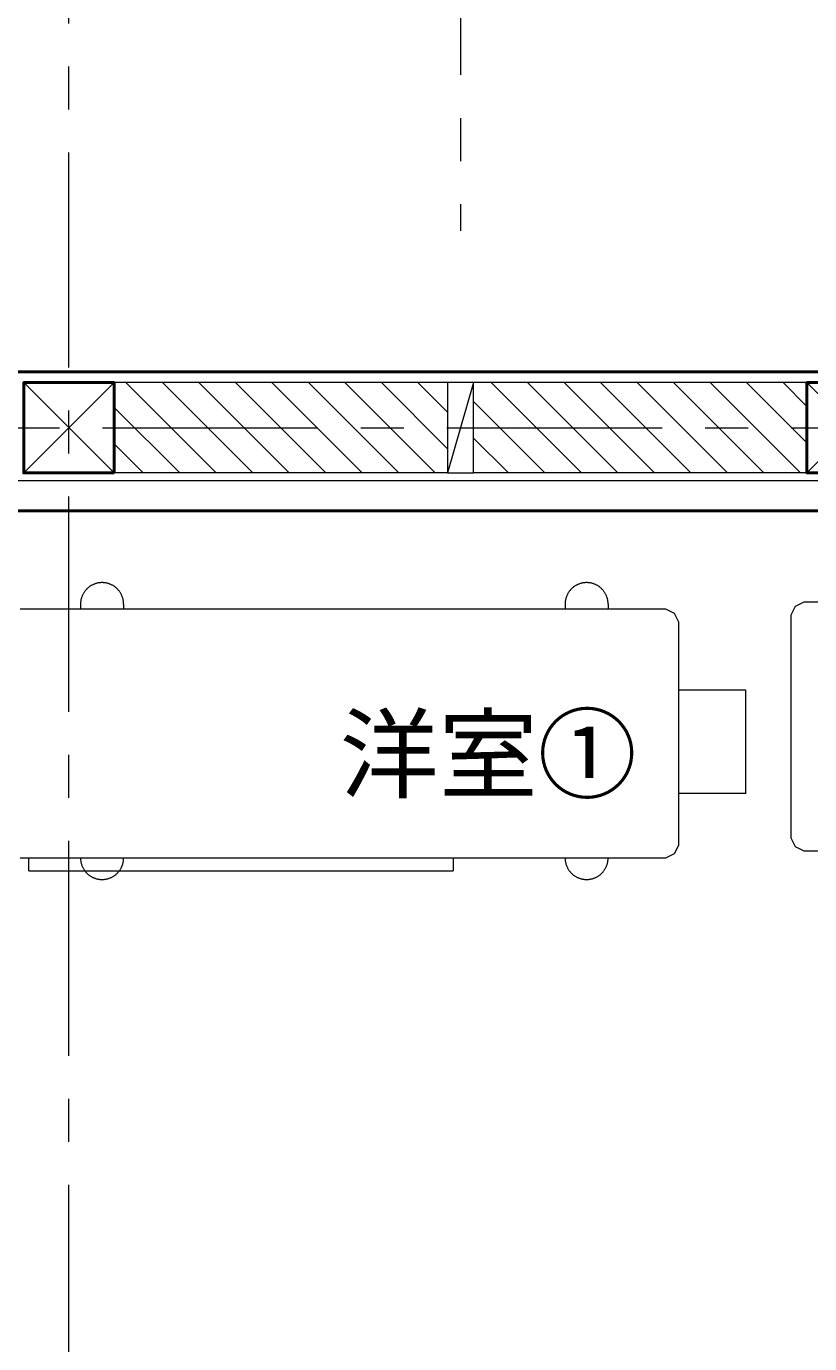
# Model space of a CAD drawing. Units: millimetres at full size, sheet at 1:50. Extents: x -21826 to 54909, y -26252 to 22610.
# Drawn here: x -2931 to -2021, y 11883 to 13414 of the extents above; entities that cross this region are included whole.
import ezdxf
from ezdxf.enums import TextEntityAlignment as Align

# ---------------------------------------------------------------- set-up
doc = ezdxf.new("R2010")
doc.units = ezdxf.units.MM
doc.header["$LTSCALE"] = 50
doc.linetypes.add('CHAIN1', pattern=[8, 5, -1, 1, -1])
for name, color, linetype, lineweight in [('3-1_通り芯・通り番号', 7, 'Continuous', 25), ('3-2_柱(黄)', 4, 'Continuous', 9), ('3-3_仕上線(黄)', 3, 'Continuous', 40), ('3-4_下地・間柱(水色)', 4, 'Continuous', 9), ('3-6_住宅設備・造作', 4, 'Continuous', 9), ('3-8_ハッチング', 4, 'Continuous', 9), ('3-A_文字', 7, 'Continuous', 25)]:
    doc.layers.add(name, color=color, linetype=linetype, lineweight=lineweight)
doc.styles.add('ＭＳ ゴシック', font='')
doc.styles.get('ＭＳ ゴシック').set_extended_font_data('MS Gothic')

msp = doc.modelspace()

# ---------------------------------------------------------------- linework, layer by layer
at = {"layer": '3-1_通り芯・通り番号', "color": 1, "linetype": 'CHAIN1', "lineweight": 18}
for p, q in [((-2881.26, 10217.22), (-2881.26, 22010.74)), ((-2426.26, 18407.22), (-2426.26, 13176.26)), ((-7242.18, 12947.22), (7013.44, 12947.22))]:
    msp.add_line(p, q, dxfattribs=at)
at = {"layer": '3-2_柱(黄)'}
for p, q in [((-2828.76, 12894.72), (-2933.76, 12999.72)), ((-2933.76, 12894.72), (-2828.76, 12999.72)), ((-1918.76, 12894.72), (-2023.76, 12999.72)), ((-2023.76, 12894.72), (-1918.76, 12999.72))]:
    msp.add_line(p, q, dxfattribs=at)
at = {"layer": '3-2_柱(黄)', "color": 3, "lineweight": 40}
for points in [[(-2828.76, 12894.72), (-2828.76, 12999.72), (-2933.76, 12999.72), (-2933.76, 12894.72)], [(-1918.76, 12894.72), (-1918.76, 12999.72), (-2023.76, 12999.72), (-2023.76, 12894.72)]]:
    msp.add_lwpolyline(points, close=True, dxfattribs=at)
at = {"layer": '3-3_仕上線(黄)'}
for p, q in [((-2881.26, 13012.22), (-3726.26, 13012.22)), ((-2426.26, 13012.22), (-2881.26, 13012.22)), ((-1971.26, 13012.22), (-2426.26, 13012.22)), ((-2881.26, 12850.72), (-3791.26, 12850.72)), ((-2426.26, 12850.72), (-2881.26, 12850.72)), ((-1971.26, 12850.72), (-2426.26, 12850.72))]:
    msp.add_line(p, q, dxfattribs=at)
at = {"layer": '3-4_下地・間柱(水色)'}
for p, q in [((-2441.26, 12999.72), (-2828.76, 12999.72)), ((-2411.26, 12999.72), (-2441.26, 12894.72)), ((-2023.76, 12999.72), (-2411.26, 12999.72)), ((-2441.26, 12894.72), (-2828.76, 12894.72)), ((-2023.76, 12894.72), (-2411.26, 12894.72)), ((-2881.26, 12885.72), (-3791.26, 12885.72)), ((-2426.26, 12885.72), (-2881.26, 12885.72)), ((-1971.26, 12885.72), (-2426.26, 12885.72))]:
    msp.add_line(p, q, dxfattribs=at)
msp.add_lwpolyline([(-2411.26, 12894.72), (-2411.26, 12999.72), (-2441.26, 12999.72), (-2441.26, 12894.72)], close=True, dxfattribs=at)
at = {"layer": '3-6_住宅設備・造作'}
for p, q in [((-2865.5, 12752.75), (-2865.79, 12752.09)), ((-2865.18, 12753.4), (-2865.5, 12752.75)), ((-2864.85, 12754.04), (-2865.18, 12753.4)), ((-2864.51, 12754.67), (-2864.85, 12754.04)), ((-2864.14, 12755.29), (-2864.51, 12754.67)), ((-2863.76, 12755.9), (-2864.14, 12755.29)), ((-2863.35, 12756.5), (-2863.76, 12755.9)), ((-2862.94, 12757.09), (-2863.35, 12756.5)), ((-2862.5, 12757.66), (-2862.94, 12757.09)), ((-2862.05, 12758.22), (-2862.5, 12757.66)), ((-2861.58, 12758.77), (-2862.05, 12758.22)), ((-2861.1, 12759.31), (-2861.58, 12758.77)), ((-2860.6, 12759.83), (-2861.1, 12759.31)), ((-2860.09, 12760.33), (-2860.6, 12759.83)), ((-2859.56, 12760.82), (-2860.09, 12760.33)), ((-2859.02, 12761.3), (-2859.56, 12760.82)), ((-2858.46, 12761.76), (-2859.02, 12761.3)), ((-2857.9, 12762.2), (-2858.46, 12761.76)), ((-2857.31, 12762.63), (-2857.9, 12762.2)), ((-2856.72, 12763.04), (-2857.31, 12762.63)), ((-2856.12, 12763.43), (-2856.72, 12763.04)), ((-2855.5, 12763.81), (-2856.12, 12763.43)), ((-2854.88, 12764.16), (-2855.5, 12763.81)), ((-2854.24, 12764.5), (-2854.88, 12764.16)), ((-2853.6, 12764.82), (-2854.24, 12764.5)), ((-2852.94, 12765.12), (-2853.6, 12764.82)), ((-2852.28, 12765.41), (-2852.94, 12765.12)), ((-2851.61, 12765.67), (-2852.28, 12765.41)), ((-2850.93, 12765.92), (-2851.61, 12765.67)), ((-2850.25, 12766.14), (-2850.93, 12765.92)), ((-2849.56, 12766.34), (-2850.25, 12766.14)), ((-2848.86, 12766.53), (-2849.56, 12766.34)), ((-2848.16, 12766.69), (-2848.86, 12766.53)), ((-2847.45, 12766.84), (-2848.16, 12766.69)), ((-2846.74, 12766.96), (-2847.45, 12766.84)), ((-2846.03, 12767.07), (-2846.74, 12766.96)), ((-2845.31, 12767.15), (-2846.03, 12767.07)), ((-2844.6, 12767.21), (-2845.31, 12767.15)), ((-2843.88, 12767.25), (-2844.6, 12767.21)), ((-2843.16, 12767.27), (-2843.88, 12767.25)), ((-2842.44, 12767.27), (-2843.16, 12767.27)), ((-2841.71, 12767.25), (-2842.44, 12767.27)), ((-2841, 12767.21), (-2841.71, 12767.25)), ((-2840.28, 12767.15), (-2841, 12767.21)), ((-2839.56, 12767.07), (-2840.28, 12767.15)), ((-2838.85, 12766.96), (-2839.56, 12767.07)), ((-2838.14, 12766.84), (-2838.85, 12766.96)), ((-2837.43, 12766.69), (-2838.14, 12766.84)), ((-2836.73, 12766.53), (-2837.43, 12766.69)), ((-2836.04, 12766.34), (-2836.73, 12766.53)), ((-2835.34, 12766.14), (-2836.04, 12766.34)), ((-2834.66, 12765.92), (-2835.34, 12766.14)), ((-2833.98, 12765.67), (-2834.66, 12765.92)), ((-2833.31, 12765.41), (-2833.98, 12765.67)), ((-2832.65, 12765.12), (-2833.31, 12765.41)), ((-2831.99, 12764.82), (-2832.65, 12765.12)), ((-2831.35, 12764.5), (-2831.99, 12764.82)), ((-2830.71, 12764.16), (-2831.35, 12764.5)), ((-2830.09, 12763.81), (-2830.71, 12764.16)), ((-2829.47, 12763.43), (-2830.09, 12763.81)), ((-2828.87, 12763.04), (-2829.47, 12763.43)), ((-2828.28, 12762.63), (-2828.87, 12763.04)), ((-2827.7, 12762.2), (-2828.28, 12762.63)), ((-2827.13, 12761.76), (-2827.7, 12762.2)), ((-2826.57, 12761.3), (-2827.13, 12761.76)), ((-2826.03, 12760.82), (-2826.57, 12761.3)), ((-2825.5, 12760.33), (-2826.03, 12760.82)), ((-2824.99, 12759.83), (-2825.5, 12760.33)), ((-2824.49, 12759.31), (-2824.99, 12759.83)), ((-2824.01, 12758.77), (-2824.49, 12759.31)), ((-2823.54, 12758.22), (-2824.01, 12758.77)), ((-2823.09, 12757.66), (-2823.54, 12758.22)), ((-2822.66, 12757.09), (-2823.09, 12757.66)), ((-2822.24, 12756.5), (-2822.66, 12757.09)), ((-2821.84, 12755.9), (-2822.24, 12756.5)), ((-2821.45, 12755.29), (-2821.84, 12755.9)), ((-2821.09, 12754.67), (-2821.45, 12755.29)), ((-2820.74, 12754.04), (-2821.09, 12754.67)), ((-2820.41, 12753.4), (-2820.74, 12754.04)), ((-2820.1, 12752.75), (-2820.41, 12753.4)), ((-2819.8, 12752.09), (-2820.1, 12752.75)), ((-2302.5, 12752.75), (-2302.79, 12752.09)), ((-2302.18, 12753.4), (-2302.5, 12752.75)), ((-2301.85, 12754.04), (-2302.18, 12753.4)), ((-2301.51, 12754.67), (-2301.85, 12754.04)), ((-2301.14, 12755.29), (-2301.51, 12754.67)), ((-2300.76, 12755.9), (-2301.14, 12755.29)), ((-2300.35, 12756.5), (-2300.76, 12755.9)), ((-2299.94, 12757.09), (-2300.35, 12756.5)), ((-2299.5, 12757.66), (-2299.94, 12757.09)), ((-2299.05, 12758.22), (-2299.5, 12757.66)), ((-2298.58, 12758.77), (-2299.05, 12758.22)), ((-2298.1, 12759.31), (-2298.58, 12758.77)), ((-2297.6, 12759.83), (-2298.1, 12759.31)), ((-2297.09, 12760.33), (-2297.6, 12759.83)), ((-2296.56, 12760.82), (-2297.09, 12760.33)), ((-2296.02, 12761.3), (-2296.56, 12760.82)), ((-2295.46, 12761.76), (-2296.02, 12761.3)), ((-2294.9, 12762.2), (-2295.46, 12761.76)), ((-2294.31, 12762.63), (-2294.9, 12762.2)), ((-2293.72, 12763.04), (-2294.31, 12762.63)), ((-2293.12, 12763.43), (-2293.72, 12763.04)), ((-2292.5, 12763.81), (-2293.12, 12763.43)), ((-2291.88, 12764.16), (-2292.5, 12763.81)), ((-2291.24, 12764.5), (-2291.88, 12764.16)), ((-2290.6, 12764.82), (-2291.24, 12764.5)), ((-2289.94, 12765.12), (-2290.6, 12764.82)), ((-2289.28, 12765.41), (-2289.94, 12765.12)), ((-2288.61, 12765.67), (-2289.28, 12765.41)), ((-2287.93, 12765.92), (-2288.61, 12765.67)), ((-2287.25, 12766.14), (-2287.93, 12765.92)), ((-2286.56, 12766.34), (-2287.25, 12766.14)), ((-2285.86, 12766.53), (-2286.56, 12766.34)), ((-2285.16, 12766.69), (-2285.86, 12766.53)), ((-2284.45, 12766.84), (-2285.16, 12766.69)), ((-2283.74, 12766.96), (-2284.45, 12766.84)), ((-2283.03, 12767.07), (-2283.74, 12766.96)), ((-2282.31, 12767.15), (-2283.03, 12767.07)), ((-2281.6, 12767.21), (-2282.31, 12767.15)), ((-2280.88, 12767.25), (-2281.6, 12767.21)), ((-2280.16, 12767.27), (-2280.88, 12767.25)), ((-2279.44, 12767.27), (-2280.16, 12767.27)), ((-2278.71, 12767.25), (-2279.44, 12767.27)), ((-2278, 12767.21), (-2278.71, 12767.25)), ((-2277.28, 12767.15), (-2278, 12767.21)), ((-2276.56, 12767.07), (-2277.28, 12767.15)), ((-2275.85, 12766.96), (-2276.56, 12767.07)), ((-2275.14, 12766.84), (-2275.85, 12766.96)), ((-2274.43, 12766.69), (-2275.14, 12766.84)), ((-2273.73, 12766.53), (-2274.43, 12766.69)), ((-2273.04, 12766.34), (-2273.73, 12766.53)), ((-2272.34, 12766.14), (-2273.04, 12766.34)), ((-2271.66, 12765.92), (-2272.34, 12766.14)), ((-2270.98, 12765.67), (-2271.66, 12765.92)), ((-2270.31, 12765.41), (-2270.98, 12765.67)), ((-2269.65, 12765.12), (-2270.31, 12765.41)), ((-2268.99, 12764.82), (-2269.65, 12765.12)), ((-2268.35, 12764.5), (-2268.99, 12764.82)), ((-2267.71, 12764.16), (-2268.35, 12764.5)), ((-2267.09, 12763.81), (-2267.71, 12764.16)), ((-2266.47, 12763.43), (-2267.09, 12763.81)), ((-2265.87, 12763.04), (-2266.47, 12763.43)), ((-2265.28, 12762.63), (-2265.87, 12763.04)), ((-2264.7, 12762.2), (-2265.28, 12762.63)), ((-2264.13, 12761.76), (-2264.7, 12762.2)), ((-2263.57, 12761.3), (-2264.13, 12761.76)), ((-2263.03, 12760.82), (-2263.57, 12761.3)), ((-2262.5, 12760.33), (-2263.03, 12760.82)), ((-2261.99, 12759.83), (-2262.5, 12760.33)), ((-2261.49, 12759.31), (-2261.99, 12759.83)), ((-2261.01, 12758.77), (-2261.49, 12759.31)), ((-2260.54, 12758.22), (-2261.01, 12758.77)), ((-2260.09, 12757.66), (-2260.54, 12758.22)), ((-2259.66, 12757.09), (-2260.09, 12757.66)), ((-2259.24, 12756.5), (-2259.66, 12757.09)), ((-2258.84, 12755.9), (-2259.24, 12756.5)), ((-2258.45, 12755.29), (-2258.84, 12755.9)), ((-2258.09, 12754.67), (-2258.45, 12755.29)), ((-2257.74, 12754.04), (-2258.09, 12754.67)), ((-2257.41, 12753.4), (-2257.74, 12754.04)), ((-2257.1, 12752.75), (-2257.41, 12753.4)), ((-2256.8, 12752.09), (-2257.1, 12752.75)), ((-2867.79, 12743), (-2867.8, 12742.28)), ((-2867.75, 12743.72), (-2867.79, 12743)), ((-2867.79, 12743), (-2867.79, 12736.28)), ((-2867.7, 12744.44), (-2867.75, 12743.72)), ((-2867.63, 12745.15), (-2867.7, 12744.44)), ((-2867.54, 12745.87), (-2867.63, 12745.15)), ((-2867.42, 12746.58), (-2867.54, 12745.87)), ((-2867.29, 12747.29), (-2867.42, 12746.58)), ((-2867.13, 12747.99), (-2867.29, 12747.29)), ((-2866.96, 12748.69), (-2867.13, 12747.99)), ((-2866.76, 12749.38), (-2866.96, 12748.69)), ((-2866.55, 12750.07), (-2866.76, 12749.38)), ((-2866.32, 12750.75), (-2866.55, 12750.07)), ((-2866.06, 12751.43), (-2866.32, 12750.75)), ((-2865.79, 12752.09), (-2866.06, 12751.43)), ((-2819.53, 12751.43), (-2819.8, 12752.09)), ((-2819.28, 12750.75), (-2819.53, 12751.43)), ((-2819.04, 12750.07), (-2819.28, 12750.75)), ((-2818.83, 12749.38), (-2819.04, 12750.07)), ((-2818.63, 12748.69), (-2818.83, 12749.38)), ((-2818.46, 12747.99), (-2818.63, 12748.69)), ((-2818.3, 12747.29), (-2818.46, 12747.99)), ((-2818.17, 12746.58), (-2818.3, 12747.29)), ((-2818.05, 12745.87), (-2818.17, 12746.58)), ((-2817.96, 12745.15), (-2818.05, 12745.87)), ((-2817.89, 12744.44), (-2817.96, 12745.15)), ((-2817.84, 12743.72), (-2817.89, 12744.44)), ((-2817.81, 12743), (-2817.84, 12743.72)), ((-2817.8, 12742.28), (-2817.81, 12743)), ((-2817.8, 12742.28), (-2817.8, 12736.28)), ((-2304.79, 12743), (-2304.8, 12742.28)), ((-2304.75, 12743.72), (-2304.79, 12743)), ((-2304.79, 12743), (-2304.79, 12736.28)), ((-2304.7, 12744.44), (-2304.75, 12743.72)), ((-2304.63, 12745.15), (-2304.7, 12744.44)), ((-2304.54, 12745.87), (-2304.63, 12745.15)), ((-2304.42, 12746.58), (-2304.54, 12745.87)), ((-2304.29, 12747.29), (-2304.42, 12746.58)), ((-2304.13, 12747.99), (-2304.29, 12747.29)), ((-2303.96, 12748.69), (-2304.13, 12747.99)), ((-2303.76, 12749.38), (-2303.96, 12748.69)), ((-2303.55, 12750.07), (-2303.76, 12749.38)), ((-2303.32, 12750.75), (-2303.55, 12750.07)), ((-2303.06, 12751.43), (-2303.32, 12750.75)), ((-2302.79, 12752.09), (-2303.06, 12751.43)), ((-2256.53, 12751.43), (-2256.8, 12752.09)), ((-2256.28, 12750.75), (-2256.53, 12751.43)), ((-2256.04, 12750.07), (-2256.28, 12750.75)), ((-2255.83, 12749.38), (-2256.04, 12750.07)), ((-2255.63, 12748.69), (-2255.83, 12749.38)), ((-2255.46, 12747.99), (-2255.63, 12748.69)), ((-2255.3, 12747.29), (-2255.46, 12747.99)), ((-2255.17, 12746.58), (-2255.3, 12747.29)), ((-2255.05, 12745.87), (-2255.17, 12746.58)), ((-2254.96, 12745.15), (-2255.05, 12745.87)), ((-2254.89, 12744.44), (-2254.96, 12745.15)), ((-2254.84, 12743.72), (-2254.89, 12744.44)), ((-2254.81, 12743), (-2254.84, 12743.72)), ((-2254.8, 12742.28), (-2254.81, 12743)), ((-2254.8, 12742.28), (-2254.8, 12736.28)), ((-2037.56, 12739.54), (-2042.56, 12729.54)), ((-2027.56, 12744.54), (-2037.56, 12739.54)), ((-1277.56, 12744.54), (-2027.56, 12744.54)), ((-2187.8, 12736.28), (-2937.8, 12736.28)), ((-2177.8, 12731.28), (-2187.8, 12736.28)), ((-2172.8, 12721.28), (-2177.8, 12731.28)), ((-2042.56, 12729.54), (-2042.56, 12470.54)), ((-2172.8, 12462.28), (-2172.8, 12721.28)), ((-2094.8, 12642.28), (-2172.8, 12642.28)), ((-2094.8, 12522.28), (-2094.8, 12642.28)), ((-2094.8, 12522.28), (-2172.8, 12522.28)), ((-2177.8, 12452.28), (-2172.8, 12462.28)), ((-2042.56, 12470.54), (-2037.56, 12460.54)), ((-2937.8, 12447.28), (-2187.8, 12447.28)), ((-2927.8, 12432.28), (-2927.8, 12447.28)), ((-2867.8, 12447.28), (-2867.79, 12446.56)), ((-2867.79, 12446.56), (-2867.75, 12445.84)), ((-2817.84, 12445.84), (-2817.81, 12446.56)), ((-2817.81, 12446.56), (-2817.8, 12447.28)), ((-2434.8, 12447.28), (-2434.8, 12432.28)), ((-2304.8, 12447.28), (-2304.79, 12446.56)), ((-2304.79, 12446.56), (-2304.75, 12445.84)), ((-2254.84, 12445.84), (-2254.81, 12446.56)), ((-2254.81, 12446.56), (-2254.8, 12447.28)), ((-2187.8, 12447.28), (-2177.8, 12452.28)), ((-2037.56, 12460.54), (-2027.56, 12455.54)), ((-2027.56, 12455.54), (-1277.56, 12455.54)), ((-2927.8, 12432.28), (-2434.8, 12432.28)), ((-2867.75, 12445.84), (-2867.7, 12445.12)), ((-2867.7, 12445.12), (-2867.63, 12444.4)), ((-2867.63, 12444.4), (-2867.54, 12443.69)), ((-2867.54, 12443.69), (-2867.42, 12442.97)), ((-2867.42, 12442.97), (-2867.29, 12442.27)), ((-2867.29, 12442.27), (-2867.13, 12441.56)), ((-2867.13, 12441.56), (-2866.96, 12440.86)), ((-2866.96, 12440.86), (-2866.76, 12440.17)), ((-2866.76, 12440.17), (-2866.55, 12439.48)), ((-2866.55, 12439.48), (-2866.32, 12438.8)), ((-2866.32, 12438.8), (-2866.06, 12438.13)), ((-2866.06, 12438.13), (-2865.79, 12437.46)), ((-2865.79, 12437.46), (-2865.5, 12436.8)), ((-2865.5, 12436.8), (-2865.18, 12436.15)), ((-2865.18, 12436.15), (-2864.85, 12435.51)), ((-2864.85, 12435.51), (-2864.51, 12434.88)), ((-2864.51, 12434.88), (-2864.14, 12434.26)), ((-2864.14, 12434.26), (-2863.76, 12433.65)), ((-2863.76, 12433.65), (-2863.35, 12433.05)), ((-2863.35, 12433.05), (-2862.94, 12432.47)), ((-2862.94, 12432.47), (-2862.5, 12431.89)), ((-2862.5, 12431.89), (-2862.05, 12431.33)), ((-2862.05, 12431.33), (-2861.58, 12430.78)), ((-2824.01, 12430.78), (-2823.54, 12431.33)), ((-2823.54, 12431.33), (-2823.09, 12431.89)), ((-2823.09, 12431.89), (-2822.66, 12432.47)), ((-2822.66, 12432.47), (-2822.24, 12433.05)), ((-2822.24, 12433.05), (-2821.84, 12433.65)), ((-2821.84, 12433.65), (-2821.45, 12434.26)), ((-2821.45, 12434.26), (-2821.09, 12434.88)), ((-2821.09, 12434.88), (-2820.74, 12435.51)), ((-2820.74, 12435.51), (-2820.41, 12436.15)), ((-2820.41, 12436.15), (-2820.1, 12436.8)), ((-2820.1, 12436.8), (-2819.8, 12437.46)), ((-2819.8, 12437.46), (-2819.53, 12438.13)), ((-2819.53, 12438.13), (-2819.28, 12438.8)), ((-2819.28, 12438.8), (-2819.04, 12439.48)), ((-2819.04, 12439.48), (-2818.83, 12440.17)), ((-2818.83, 12440.17), (-2818.63, 12440.86)), ((-2818.63, 12440.86), (-2818.46, 12441.56)), ((-2818.46, 12441.56), (-2818.3, 12442.27)), ((-2818.3, 12442.27), (-2818.17, 12442.97)), ((-2818.17, 12442.97), (-2818.05, 12443.69)), ((-2818.05, 12443.69), (-2817.96, 12444.4)), ((-2817.96, 12444.4), (-2817.89, 12445.12)), ((-2817.89, 12445.12), (-2817.84, 12445.84)), ((-2304.75, 12445.84), (-2304.7, 12445.12)), ((-2304.7, 12445.12), (-2304.63, 12444.4)), ((-2304.63, 12444.4), (-2304.54, 12443.69)), ((-2304.54, 12443.69), (-2304.42, 12442.97)), ((-2304.42, 12442.97), (-2304.29, 12442.27)), ((-2304.29, 12442.27), (-2304.13, 12441.56)), ((-2304.13, 12441.56), (-2303.96, 12440.86)), ((-2303.96, 12440.86), (-2303.76, 12440.17)), ((-2303.76, 12440.17), (-2303.55, 12439.48)), ((-2303.55, 12439.48), (-2303.32, 12438.8)), ((-2303.32, 12438.8), (-2303.06, 12438.13)), ((-2303.06, 12438.13), (-2302.79, 12437.46)), ((-2302.79, 12437.46), (-2302.5, 12436.8)), ((-2302.5, 12436.8), (-2302.18, 12436.15)), ((-2302.18, 12436.15), (-2301.85, 12435.51)), ((-2301.85, 12435.51), (-2301.51, 12434.88)), ((-2301.51, 12434.88), (-2301.14, 12434.26)), ((-2301.14, 12434.26), (-2300.76, 12433.65)), ((-2300.76, 12433.65), (-2300.35, 12433.05)), ((-2300.35, 12433.05), (-2299.94, 12432.47)), ((-2299.94, 12432.47), (-2299.5, 12431.89)), ((-2299.5, 12431.89), (-2299.05, 12431.33)), ((-2299.05, 12431.33), (-2298.58, 12430.78)), ((-2261.01, 12430.78), (-2260.54, 12431.33)), ((-2260.54, 12431.33), (-2260.09, 12431.89)), ((-2260.09, 12431.89), (-2259.66, 12432.47)), ((-2259.66, 12432.47), (-2259.24, 12433.05)), ((-2259.24, 12433.05), (-2258.84, 12433.65)), ((-2258.84, 12433.65), (-2258.45, 12434.26)), ((-2258.45, 12434.26), (-2258.09, 12434.88)), ((-2258.09, 12434.88), (-2257.74, 12435.51)), ((-2257.74, 12435.51), (-2257.41, 12436.15)), ((-2257.41, 12436.15), (-2257.1, 12436.8)), ((-2257.1, 12436.8), (-2256.8, 12437.46)), ((-2256.8, 12437.46), (-2256.53, 12438.13)), ((-2256.53, 12438.13), (-2256.28, 12438.8)), ((-2256.28, 12438.8), (-2256.04, 12439.48)), ((-2256.04, 12439.48), (-2255.83, 12440.17)), ((-2255.83, 12440.17), (-2255.63, 12440.86)), ((-2255.63, 12440.86), (-2255.46, 12441.56)), ((-2255.46, 12441.56), (-2255.3, 12442.27)), ((-2255.3, 12442.27), (-2255.17, 12442.97)), ((-2255.17, 12442.97), (-2255.05, 12443.69)), ((-2255.05, 12443.69), (-2254.96, 12444.4)), ((-2254.96, 12444.4), (-2254.89, 12445.12)), ((-2254.89, 12445.12), (-2254.84, 12445.84)), ((-2861.58, 12430.78), (-2861.1, 12430.25)), ((-2861.1, 12430.25), (-2860.6, 12429.73)), ((-2860.6, 12429.73), (-2860.09, 12429.22)), ((-2860.09, 12429.22), (-2859.56, 12428.73)), ((-2859.56, 12428.73), (-2859.02, 12428.25)), ((-2859.02, 12428.25), (-2858.46, 12427.79)), ((-2858.46, 12427.79), (-2857.9, 12427.35)), ((-2857.9, 12427.35), (-2857.31, 12426.92)), ((-2857.31, 12426.92), (-2856.72, 12426.51)), ((-2856.72, 12426.51), (-2856.12, 12426.12)), ((-2856.12, 12426.12), (-2855.5, 12425.75)), ((-2855.5, 12425.75), (-2854.88, 12425.39)), ((-2854.88, 12425.39), (-2854.24, 12425.05)), ((-2854.24, 12425.05), (-2853.6, 12424.73)), ((-2853.6, 12424.73), (-2852.94, 12424.43)), ((-2852.94, 12424.43), (-2852.28, 12424.14)), ((-2852.28, 12424.14), (-2851.61, 12423.88)), ((-2851.61, 12423.88), (-2850.93, 12423.64)), ((-2850.93, 12423.64), (-2850.25, 12423.41)), ((-2850.25, 12423.41), (-2849.56, 12423.21)), ((-2849.56, 12423.21), (-2848.86, 12423.02)), ((-2848.86, 12423.02), (-2848.16, 12422.86)), ((-2848.16, 12422.86), (-2847.45, 12422.71)), ((-2847.45, 12422.71), (-2846.74, 12422.59)), ((-2846.74, 12422.59), (-2846.03, 12422.49)), ((-2846.03, 12422.49), (-2845.31, 12422.4)), ((-2845.31, 12422.4), (-2844.6, 12422.34)), ((-2844.6, 12422.34), (-2843.88, 12422.3)), ((-2843.88, 12422.3), (-2843.16, 12422.28)), ((-2843.16, 12422.28), (-2842.44, 12422.28)), ((-2842.44, 12422.28), (-2841.71, 12422.3)), ((-2841.71, 12422.3), (-2841, 12422.34)), ((-2841, 12422.34), (-2840.28, 12422.4)), ((-2840.28, 12422.4), (-2839.56, 12422.49)), ((-2839.56, 12422.49), (-2838.85, 12422.59)), ((-2838.85, 12422.59), (-2838.14, 12422.71)), ((-2838.14, 12422.71), (-2837.43, 12422.86)), ((-2837.43, 12422.86), (-2836.73, 12423.02)), ((-2836.73, 12423.02), (-2836.04, 12423.21)), ((-2836.04, 12423.21), (-2835.34, 12423.41)), ((-2835.34, 12423.41), (-2834.66, 12423.64)), ((-2834.66, 12423.64), (-2833.98, 12423.88)), ((-2833.98, 12423.88), (-2833.31, 12424.14)), ((-2833.31, 12424.14), (-2832.65, 12424.43)), ((-2832.65, 12424.43), (-2831.99, 12424.73)), ((-2831.99, 12424.73), (-2831.35, 12425.05)), ((-2831.35, 12425.05), (-2830.71, 12425.39)), ((-2830.71, 12425.39), (-2830.09, 12425.75)), ((-2830.09, 12425.75), (-2829.47, 12426.12)), ((-2829.47, 12426.12), (-2828.87, 12426.51)), ((-2828.87, 12426.51), (-2828.28, 12426.92)), ((-2828.28, 12426.92), (-2827.7, 12427.35)), ((-2827.7, 12427.35), (-2827.13, 12427.79)), ((-2827.13, 12427.79), (-2826.57, 12428.25)), ((-2826.57, 12428.25), (-2826.03, 12428.73)), ((-2826.03, 12428.73), (-2825.5, 12429.22)), ((-2825.5, 12429.22), (-2824.99, 12429.73)), ((-2824.99, 12429.73), (-2824.49, 12430.25)), ((-2824.49, 12430.25), (-2824.01, 12430.78)), ((-2298.58, 12430.78), (-2298.1, 12430.25)), ((-2298.1, 12430.25), (-2297.6, 12429.73)), ((-2297.6, 12429.73), (-2297.09, 12429.22)), ((-2297.09, 12429.22), (-2296.56, 12428.73)), ((-2296.56, 12428.73), (-2296.02, 12428.25)), ((-2296.02, 12428.25), (-2295.46, 12427.79)), ((-2295.46, 12427.79), (-2294.9, 12427.35)), ((-2294.9, 12427.35), (-2294.31, 12426.92)), ((-2294.31, 12426.92), (-2293.72, 12426.51)), ((-2293.72, 12426.51), (-2293.12, 12426.12)), ((-2293.12, 12426.12), (-2292.5, 12425.75)), ((-2292.5, 12425.75), (-2291.88, 12425.39)), ((-2291.88, 12425.39), (-2291.24, 12425.05)), ((-2291.24, 12425.05), (-2290.6, 12424.73)), ((-2290.6, 12424.73), (-2289.94, 12424.43)), ((-2289.94, 12424.43), (-2289.28, 12424.14)), ((-2289.28, 12424.14), (-2288.61, 12423.88)), ((-2288.61, 12423.88), (-2287.93, 12423.64)), ((-2287.93, 12423.64), (-2287.25, 12423.41)), ((-2287.25, 12423.41), (-2286.56, 12423.21)), ((-2286.56, 12423.21), (-2285.86, 12423.02)), ((-2285.86, 12423.02), (-2285.16, 12422.86)), ((-2285.16, 12422.86), (-2284.45, 12422.71)), ((-2284.45, 12422.71), (-2283.74, 12422.59)), ((-2283.74, 12422.59), (-2283.03, 12422.49)), ((-2283.03, 12422.49), (-2282.31, 12422.4)), ((-2282.31, 12422.4), (-2281.6, 12422.34)), ((-2281.6, 12422.34), (-2280.88, 12422.3)), ((-2280.88, 12422.3), (-2280.16, 12422.28)), ((-2280.16, 12422.28), (-2279.44, 12422.28)), ((-2279.44, 12422.28), (-2278.71, 12422.3)), ((-2278.71, 12422.3), (-2278, 12422.34)), ((-2278, 12422.34), (-2277.28, 12422.4)), ((-2277.28, 12422.4), (-2276.56, 12422.49)), ((-2276.56, 12422.49), (-2275.85, 12422.59)), ((-2275.85, 12422.59), (-2275.14, 12422.71)), ((-2275.14, 12422.71), (-2274.43, 12422.86)), ((-2274.43, 12422.86), (-2273.73, 12423.02)), ((-2273.73, 12423.02), (-2273.04, 12423.21)), ((-2273.04, 12423.21), (-2272.34, 12423.41)), ((-2272.34, 12423.41), (-2271.66, 12423.64)), ((-2271.66, 12423.64), (-2270.98, 12423.88)), ((-2270.98, 12423.88), (-2270.31, 12424.14)), ((-2270.31, 12424.14), (-2269.65, 12424.43)), ((-2269.65, 12424.43), (-2268.99, 12424.73)), ((-2268.99, 12424.73), (-2268.35, 12425.05)), ((-2268.35, 12425.05), (-2267.71, 12425.39)), ((-2267.71, 12425.39), (-2267.09, 12425.75)), ((-2267.09, 12425.75), (-2266.47, 12426.12)), ((-2266.47, 12426.12), (-2265.87, 12426.51)), ((-2265.87, 12426.51), (-2265.28, 12426.92)), ((-2265.28, 12426.92), (-2264.7, 12427.35)), ((-2264.7, 12427.35), (-2264.13, 12427.79)), ((-2264.13, 12427.79), (-2263.57, 12428.25)), ((-2263.57, 12428.25), (-2263.03, 12428.73)), ((-2263.03, 12428.73), (-2262.5, 12429.22)), ((-2262.5, 12429.22), (-2261.99, 12429.73)), ((-2261.99, 12429.73), (-2261.49, 12430.25)), ((-2261.49, 12430.25), (-2261.01, 12430.78))]:
    msp.add_line(p, q, dxfattribs=at)
at = {"layer": '3-8_ハッチング'}
for p, q in [((-2441.26, 12999.72), (-2828.76, 12999.72)), ((-2710.15, 12894.72), (-2815.15, 12999.72)), ((-2667.72, 12894.72), (-2772.72, 12999.72)), ((-2625.3, 12894.72), (-2730.3, 12999.72)), ((-2582.87, 12894.72), (-2687.87, 12999.72)), ((-2540.45, 12894.72), (-2645.45, 12999.72)), ((-2498.02, 12894.72), (-2603.02, 12999.72)), ((-2455.59, 12894.72), (-2560.59, 12999.72)), ((-2441.26, 12922.81), (-2518.17, 12999.72)), ((-2441.26, 12965.24), (-2475.74, 12999.72)), ((-2023.76, 12999.72), (-2411.26, 12999.72)), ((-2285.89, 12894.72), (-2390.89, 12999.72)), ((-2243.46, 12894.72), (-2348.46, 12999.72)), ((-2201.03, 12894.72), (-2306.03, 12999.72)), ((-2158.61, 12894.72), (-2263.61, 12999.72)), ((-2116.18, 12894.72), (-2221.18, 12999.72)), ((-2073.75, 12894.72), (-2178.75, 12999.72)), ((-2031.33, 12894.72), (-2136.33, 12999.72)), ((-2023.76, 12929.58), (-2093.9, 12999.72)), ((-2023.76, 12972), (-2051.48, 12999.72)), ((-2752.58, 12894.72), (-2828.76, 12970.9)), ((-2328.31, 12894.72), (-2411.26, 12977.67)), ((-2795, 12894.72), (-2828.76, 12928.48)), ((-2370.74, 12894.72), (-2411.26, 12935.24))]:
    msp.add_line(p, q, dxfattribs=at)

# ---------------------------------------------------------------- texts
at = {"layer": '3-A_文字', "style": 'ＭＳ ゴシック'}
msp.add_text('洋室①', height=84.31, dxfattribs=at).set_placement((-2566.64, 12500.46), align=Align.BOTTOM_LEFT)

doc.saveas('drawing.dxf')
